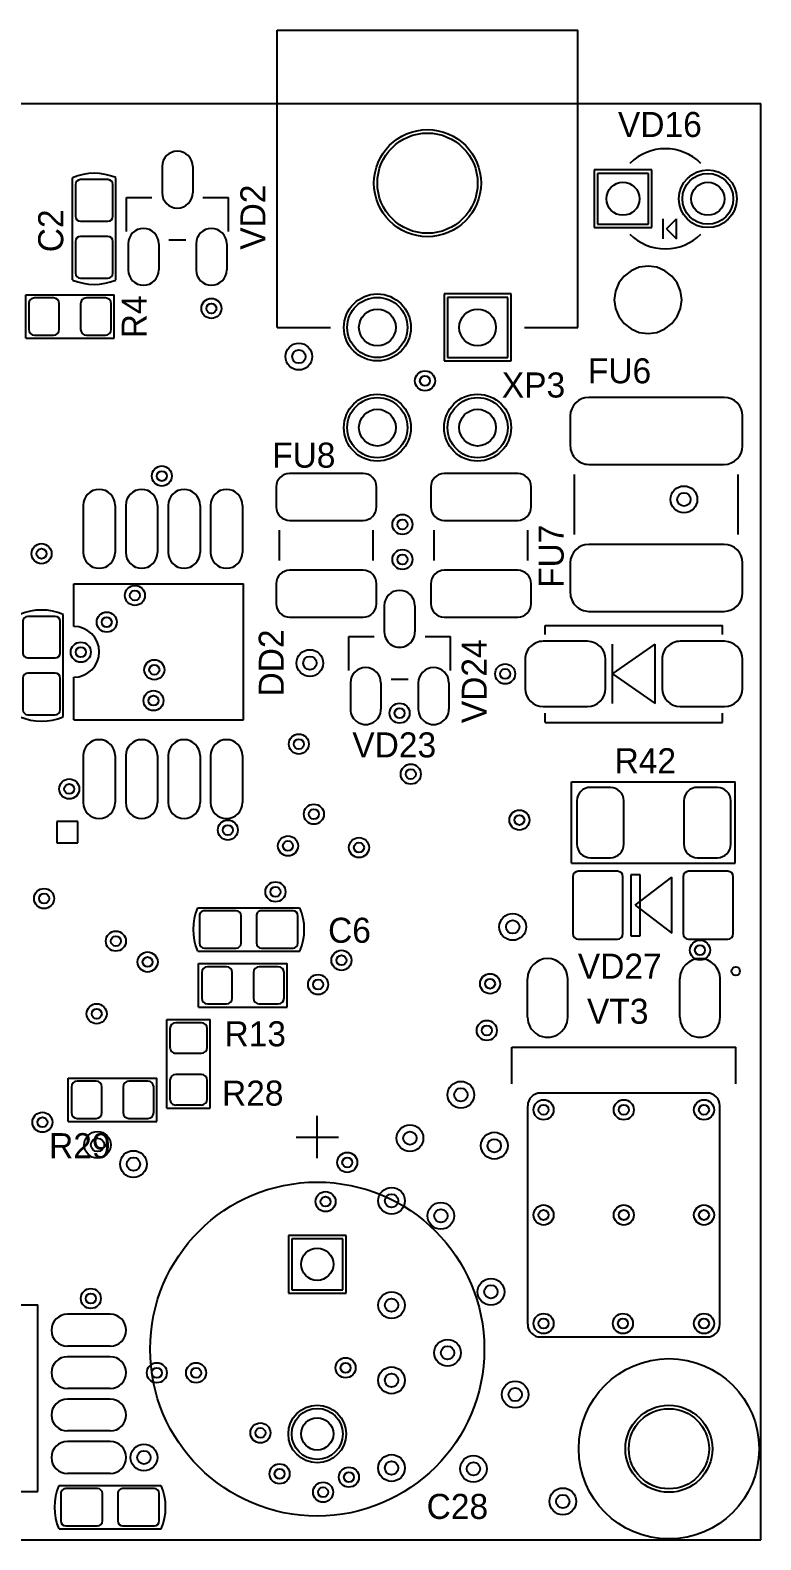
# Model space of a CAD drawing. Header units: millimetres. Extents: x 50.8 to 111.8, y 76.2 to 121.4.
# Drawn here: x 89.94 to 111.8, y 76.2 to 121.4 of the extents above; entities that cross this region are included whole.
import ezdxf

# ---------------------------------------------------------------- set-up
doc = ezdxf.new("R2010")
doc.units = ezdxf.units.MM
for name, color, linetype in [('KeepOutLayer', 6, 'Continuous'), ('MultiLayer', 9, 'Continuous'), ('TopOverlay', 2, 'Continuous'), ('TopSolder', 216, 'Continuous')]:
    doc.layers.add(name, color=color, linetype=linetype)

# ---------------------------------------------------------------- blocks, each defined once
blk = doc.blocks.new('RC0603_3M_1')
at = {"layer": 'TopOverlay'}
for p, q in [((-1.325, -0.65), (-1.325, 0.65)), ((-1.325, 0.65), (1.325, 0.65)), ((1.325, -0.65), (1.325, 0.65)), ((-1.325, -0.65), (1.325, -0.65))]:
    blk.add_line(p, q, dxfattribs=at)
at = {"layer": 'TopSolder'}
for p, q in [((-0.491, 0.557), (-1.059, 0.557)), ((1.059, 0.557), (0.491, 0.557)), ((-1.231, 0.384), (-1.231, -0.384)), ((-0.318, -0.384), (-0.318, 0.384)), ((0.318, 0.384), (0.318, -0.384)), ((1.231, -0.384), (1.231, 0.384)), ((-1.059, -0.557), (-0.491, -0.557)), ((0.491, -0.557), (1.059, -0.557))]:
    blk.add_line(p, q, dxfattribs=at)
for centre in [(-0.775, 0), (0.775, 0)]:
    blk.add_circle(centre, 0, dxfattribs=at)
for centre, start, end in [((-1.059, 0.384), 90, 180), ((-0.491, 0.384), 0, 90), ((0.491, 0.384), 90, 180), ((1.059, 0.384), 0, 90), ((-1.059, -0.384), 180, 270), ((-0.491, -0.384), 270, 0), ((0.491, -0.384), 180, 270), ((1.059, -0.384), 270, 0)]:
    blk.add_arc(centre, 0.173, start, end, dxfattribs=at)
blk = doc.blocks.new('RC0603_3M_2')
at = {"layer": 'TopOverlay'}
for p, q in [((-1.325, -0.65), (-1.325, 0.65)), ((1.325, 0.65), (-1.325, 0.65)), ((1.325, -0.65), (1.325, 0.65)), ((1.325, -0.65), (-1.325, -0.65))]:
    blk.add_line(p, q, dxfattribs=at)
at = {"layer": 'TopSolder'}
for p, q in [((-0.491, 0.557), (-1.059, 0.557)), ((1.059, 0.557), (0.491, 0.557)), ((-1.231, 0.384), (-1.231, -0.384)), ((-0.318, -0.384), (-0.318, 0.384)), ((0.318, 0.384), (0.318, -0.384)), ((1.231, -0.384), (1.231, 0.384)), ((-1.059, -0.557), (-0.491, -0.557)), ((0.491, -0.557), (1.059, -0.557))]:
    blk.add_line(p, q, dxfattribs=at)
for centre in [(-0.775, 0), (0.775, 0)]:
    blk.add_circle(centre, 0, dxfattribs=at)
for centre, start, end in [((-1.059, 0.384), 90, 180), ((-0.491, 0.384), 0, 90), ((0.491, 0.384), 90, 180), ((1.059, 0.384), 0, 90), ((-1.059, -0.384), 180, 270), ((-0.491, -0.384), 270, 0), ((0.491, -0.384), 180, 270), ((1.059, -0.384), 270, 0)]:
    blk.add_arc(centre, 0.173, start, end, dxfattribs=at)
blk = doc.blocks.new('CC0603_3M_4')
at = {"layer": 'TopOverlay'}
for p, q in [((-1.526, 0.65), (1.524, 0.65)), ((-1.524, -0.648), (1.524, -0.648))]:
    blk.add_line(p, q, dxfattribs=at)
for centre, start, end in [((0.013, 0), 157.2, 202.7), ((-0.013, 0), 337.3, 22.8)]:
    blk.add_arc(centre, 1.676, start, end, dxfattribs=at)
at = {"layer": 'TopSolder'}
for p, q in [((-0.376, 0.559), (-1.326, 0.559)), ((1.326, 0.559), (0.376, 0.559)), ((-1.473, 0.411), (-1.473, -0.411)), ((-0.229, -0.411), (-0.229, 0.411)), ((0.229, 0.411), (0.229, -0.411)), ((1.473, -0.411), (1.473, 0.411)), ((-1.326, -0.559), (-0.376, -0.559)), ((0.376, -0.559), (1.326, -0.559))]:
    blk.add_line(p, q, dxfattribs=at)
for centre in [(-0.851, 0), (0.851, 0)]:
    blk.add_circle(centre, 0, dxfattribs=at)
for centre, start, end in [((-1.326, 0.411), 90, 180), ((-0.376, 0.411), 0, 90), ((0.376, 0.411), 90, 180), ((1.326, 0.411), 0, 90), ((-1.326, -0.411), 180, 270), ((-0.376, -0.411), 270, 0), ((0.376, -0.411), 180, 270), ((1.326, -0.411), 270, 0)]:
    blk.add_arc(centre, 0.147, start, end, dxfattribs=at)
blk = doc.blocks.new('CC0603_3M_8')
at = {"layer": 'TopOverlay'}
for p, q in [((1.524, 0.65), (-1.526, 0.65)), ((1.524, -0.648), (-1.524, -0.648))]:
    blk.add_line(p, q, dxfattribs=at)
for centre, start, end in [((0.013, 0), 157.2, 202.7), ((-0.013, 0), 337.3, 22.8)]:
    blk.add_arc(centre, 1.676, start, end, dxfattribs=at)
at = {"layer": 'TopSolder'}
for p, q in [((-0.376, 0.559), (-1.326, 0.559)), ((1.326, 0.559), (0.376, 0.559)), ((-1.473, 0.411), (-1.473, -0.411)), ((-0.229, -0.411), (-0.229, 0.411)), ((0.229, 0.411), (0.229, -0.411)), ((1.473, -0.411), (1.473, 0.411)), ((-1.326, -0.559), (-0.376, -0.559)), ((0.376, -0.559), (1.326, -0.559))]:
    blk.add_line(p, q, dxfattribs=at)
for centre in [(-0.851, 0), (0.851, 0)]:
    blk.add_circle(centre, 0, dxfattribs=at)
for centre, start, end in [((-1.326, 0.411), 90, 180), ((-0.376, 0.411), 0, 90), ((0.376, 0.411), 90, 180), ((1.326, 0.411), 0, 90), ((-1.326, -0.411), 180, 270), ((-0.376, -0.411), 270, 0), ((0.376, -0.411), 180, 270), ((1.326, -0.411), 270, 0)]:
    blk.add_arc(centre, 0.147, start, end, dxfattribs=at)
blk = doc.blocks.new('CC0603_3M_18')
at = {"layer": 'TopOverlay'}
for p, q in [((-1.526, 0.65), (1.524, 0.65)), ((-1.524, -0.648), (1.524, -0.648))]:
    blk.add_line(p, q, dxfattribs=at)
for centre, start, end in [((0.013, 0), 157.2, 202.7), ((-0.013, 0), 337.3, 22.8)]:
    blk.add_arc(centre, 1.676, start, end, dxfattribs=at)
at = {"layer": 'TopSolder'}
for p, q in [((-0.376, 0.559), (-1.326, 0.559)), ((1.326, 0.559), (0.376, 0.559)), ((-1.473, 0.411), (-1.473, -0.411)), ((-0.229, -0.411), (-0.229, 0.411)), ((0.229, 0.411), (0.229, -0.411)), ((1.473, -0.411), (1.473, 0.411)), ((-1.326, -0.559), (-0.376, -0.559)), ((0.376, -0.559), (1.326, -0.559))]:
    blk.add_line(p, q, dxfattribs=at)
for centre in [(-0.851, 0), (0.851, 0)]:
    blk.add_circle(centre, 0, dxfattribs=at)
for centre, start, end in [((-1.326, 0.411), 90, 180), ((-0.376, 0.411), 0, 90), ((0.376, 0.411), 90, 180), ((1.326, 0.411), 0, 90), ((-1.326, -0.411), 180, 270), ((-0.376, -0.411), 270, 0), ((0.376, -0.411), 180, 270), ((1.326, -0.411), 270, 0)]:
    blk.add_arc(centre, 0.147, start, end, dxfattribs=at)
blk = doc.blocks.new('CC0603_3M_24')
at = {"layer": 'TopOverlay'}
for p, q in [((1.524, 0.65), (-1.526, 0.65)), ((1.524, -0.648), (-1.524, -0.648))]:
    blk.add_line(p, q, dxfattribs=at)
for centre, start, end in [((0.013, 0), 157.2, 202.7), ((-0.013, 0), 337.3, 22.8)]:
    blk.add_arc(centre, 1.676, start, end, dxfattribs=at)
at = {"layer": 'TopSolder'}
for p, q in [((-0.376, 0.559), (-1.326, 0.559)), ((1.326, 0.559), (0.376, 0.559)), ((-1.473, 0.411), (-1.473, -0.411)), ((-0.229, -0.411), (-0.229, 0.411)), ((0.229, 0.411), (0.229, -0.411)), ((1.473, -0.411), (1.473, 0.411)), ((-1.326, -0.559), (-0.376, -0.559)), ((0.376, -0.559), (1.326, -0.559))]:
    blk.add_line(p, q, dxfattribs=at)
for centre in [(-0.851, 0), (0.851, 0)]:
    blk.add_circle(centre, 0, dxfattribs=at)
for centre, start, end in [((-1.326, 0.411), 90, 180), ((-0.376, 0.411), 0, 90), ((0.376, 0.411), 90, 180), ((1.326, 0.411), 0, 90), ((-1.326, -0.411), 180, 270), ((-0.376, -0.411), 270, 0), ((0.376, -0.411), 180, 270), ((1.326, -0.411), 270, 0)]:
    blk.add_arc(centre, 0.147, start, end, dxfattribs=at)
blk = doc.blocks.new('CC16X10_CAP0_5_1__P________28')
at = {"layer": 'MultiLayer'}
for p, q in [((-0.762, 0.762), (-0.762, -0.762)), ((0.762, 0.762), (-0.762, 0.762)), ((0.762, -0.762), (0.762, 0.762)), ((-0.762, -0.762), (0.762, -0.762))]:
    blk.add_line(p, q, dxfattribs=at)
for centre, radius in [((0, 0), 0.4826), ((5.08, 0), 0.762), ((5.08, 0), 0.4826)]:
    blk.add_circle(centre, radius, dxfattribs=at)
at = {"layer": 'TopOverlay'}
for p, q in [((-3.81, -0.635), (-3.81, 0.635)), ((-3.175, 0), (-4.445, 0))]:
    blk.add_line(p, q, dxfattribs=at)
blk.add_circle((2.54, 0), 5, dxfattribs=at)
at = {"layer": 'TopSolder'}
for p, q in [((-0.8636, 0.8636), (-0.8636, -0.8636)), ((0.8636, 0.8636), (-0.8636, 0.8636)), ((0.8636, -0.8636), (0.8636, 0.8636)), ((-0.8636, -0.8636), (0.8636, -0.8636))]:
    blk.add_line(p, q, dxfattribs=at)
for centre, radius in [((0, 0), 0.4826), ((5.08, 0), 0.8636), ((5.08, 0), 0.4826)]:
    blk.add_circle(centre, radius, dxfattribs=at)
blk = doc.blocks.new('SO_8_32')
at = {"layer": 'TopOverlay'}
for p, q in [((-0.762, 3.556), (-0.762, 4.064)), ((4.826, 4.064), (-0.762, 4.064)), ((4.826, 1.524), (4.826, 4.064)), ((-0.762, 1.524), (-0.762, 2.032)), ((4.826, 1.524), (-0.762, 1.524)), ((-0.635, -1.27), (-1.27, -1.27)), ((-1.27, -1.27), (-1.27, -1.905)), ((-0.635, -1.905), (-0.635, -1.27)), ((-1.27, -1.905), (-0.635, -1.905))]:
    blk.add_line(p, q, dxfattribs=at)
blk.add_arc((-0.71, 2.79), 0.71, 270, 93.8997, dxfattribs=at)
at = {"layer": 'TopSolder'}
for p, q in [((-0.477, 6.229), (-0.477, 4.947)), ((0.477, 6.229), (0.477, 4.947)), ((0.793, 6.229), (0.793, 4.947)), ((1.747, 6.229), (1.747, 4.947)), ((2.063, 6.229), (2.063, 4.947)), ((3.017, 6.229), (3.017, 4.947)), ((3.333, 6.229), (3.333, 4.947)), ((4.287, 6.229), (4.287, 4.947)), ((-0.477, 0.641), (-0.477, -0.641)), ((0.477, 0.641), (0.477, -0.641)), ((0.793, 0.641), (0.793, -0.641)), ((1.747, 0.641), (1.747, -0.641)), ((2.063, 0.641), (2.063, -0.641)), ((3.017, 0.641), (3.017, -0.641)), ((3.333, 0.641), (3.333, -0.641)), ((4.287, 0.641), (4.287, -0.641))]:
    blk.add_line(p, q, dxfattribs=at)
for centre in [(0, 5.588), (1.27, 5.588), (2.54, 5.588), (3.81, 5.588), (0, 0), (1.27, 0), (2.54, 0), (3.81, 0)]:
    blk.add_circle(centre, 0, dxfattribs=at)
for centre, start, end in [((0, 6.229), 360, 180), ((1.27, 6.229), 360, 180), ((2.54, 6.229), 360, 180), ((3.81, 6.229), 360, 180), ((0, 4.947), 180, 360), ((1.27, 4.947), 180, 360), ((2.54, 4.947), 180, 360), ((3.81, 4.947), 180, 360), ((0, 0.641), 360, 180), ((1.27, 0.641), 360, 180), ((2.54, 0.641), 360, 180), ((3.81, 0.641), 360, 180), ((0, -0.641), 180, 360), ((1.27, -0.641), 180, 360), ((2.54, -0.641), 180, 360), ((3.81, -0.641), 180, 360)]:
    blk.add_arc(centre, 0.477, start, end, dxfattribs=at)
blk = doc.blocks.new('EIAJ_SO8_35')
at = {"layer": 'TopOverlay'}
for p, q in [((-1.905, 1.27), (-1.905, 0.635)), ((-1.27, 1.27), (-1.905, 1.27)), ((-1.27, 0.635), (-1.27, 1.27)), ((-1.905, 0.635), (-1.27, 0.635)), ((1.778, 0.762), (1.778, -4.318)), ((1.778, 0.762), (3.048, 0.762)), ((4.572, 0.762), (5.842, 0.762)), ((5.842, 0.762), (5.842, -4.318)), ((1.778, -4.318), (5.842, -4.318))]:
    blk.add_line(p, q, dxfattribs=at)
blk.add_arc((3.81, 0.762), 0.762, 180, 0, dxfattribs=at)
at = {"layer": 'TopSolder'}
for p, q in [((0.704, 0.477), (-0.704, 0.477)), ((8.197, 0.477), (6.789, 0.477)), ((0.704, -0.477), (-0.704, -0.477)), ((0.704, -0.793), (-0.704, -0.793)), ((8.197, -0.477), (6.789, -0.477)), ((8.197, -0.793), (6.789, -0.793)), ((0.704, -1.747), (-0.704, -1.747)), ((8.197, -1.747), (6.789, -1.747)), ((0.704, -2.063), (-0.704, -2.063)), ((8.197, -2.063), (6.789, -2.063)), ((0.704, -3.017), (-0.704, -3.017)), ((8.197, -3.017), (6.789, -3.017)), ((0.704, -3.333), (-0.704, -3.333)), ((8.197, -3.333), (6.789, -3.333)), ((0.704, -4.287), (-0.704, -4.287)), ((8.197, -4.287), (6.789, -4.287))]:
    blk.add_line(p, q, dxfattribs=at)
for centre in [(0, 0), (7.493, 0), (0, -1.27), (7.493, -1.27), (0, -2.54), (7.493, -2.54), (0, -3.81), (7.493, -3.81)]:
    blk.add_circle(centre, 0, dxfattribs=at)
for centre, start, end in [((-0.704, 0), 90, 270), ((0.704, 0), 270, 90), ((6.789, 0), 90, 270), ((8.197, 0), 270, 90), ((-0.704, -1.27), 90, 270), ((0.704, -1.27), 270, 90), ((6.789, -1.27), 90, 270), ((8.197, -1.27), 270, 90), ((-0.704, -2.54), 90, 270), ((0.704, -2.54), 270, 90), ((6.789, -2.54), 90, 270), ((8.197, -2.54), 270, 90), ((-0.704, -3.81), 90, 270), ((0.704, -3.81), 270, 90), ((6.789, -3.81), 90, 270), ((8.197, -3.81), 270, 90)]:
    blk.add_arc(centre, 0.477, start, end, dxfattribs=at)
blk = doc.blocks.new('MF_SMDF_41')
at = {"layer": 'TopOverlay'}
for p, q in [((0.9, 2.45), (-0.9, 2.45)), ((0.9, -2.45), (-0.9, -2.45))]:
    blk.add_line(p, q, dxfattribs=at)
at = {"layer": 'TopSolder'}
for p, q in [((-1.75, 2.577), (-2.65, 2.577)), ((2.65, 2.577), (1.75, 2.577)), ((-3.202, 2.025), (-3.202, -2.025)), ((-1.198, -2.025), (-1.198, 2.025)), ((1.198, 2.025), (1.198, -2.025)), ((3.202, -2.025), (3.202, 2.025)), ((-2.65, -2.577), (-1.75, -2.577)), ((1.75, -2.577), (2.65, -2.577))]:
    blk.add_line(p, q, dxfattribs=at)
for centre in [(-2.2, 0), (2.2, 0)]:
    blk.add_circle(centre, 0, dxfattribs=at)
for centre, start, end in [((-2.65, 2.025), 90, 180), ((-1.75, 2.025), 0, 90), ((1.75, 2.025), 90, 180), ((2.65, 2.025), 0, 90), ((-2.65, -2.025), 180, 270), ((-1.75, -2.025), 270, 0), ((1.75, -2.025), 180, 270), ((2.65, -2.025), 270, 0)]:
    blk.add_arc(centre, 0.552, start, end, dxfattribs=at)
blk = doc.blocks.new('RC1210_42')
at = {"layer": 'TopOverlay'}
for p, q in [((0.45, 1.4), (-0.45, 1.4)), ((0.45, -1.4), (-0.45, -1.4))]:
    blk.add_line(p, q, dxfattribs=at)
at = {"layer": 'TopSolder'}
for p, q in [((-1.15, 1.502), (-1.75, 1.502)), ((1.75, 1.502), (1.15, 1.502)), ((-2.152, 1.1), (-2.152, -1.1)), ((-0.748, -1.1), (-0.748, 1.1)), ((0.748, 1.1), (0.748, -1.1)), ((2.152, -1.1), (2.152, 1.1)), ((-1.75, -1.502), (-1.15, -1.502)), ((1.15, -1.502), (1.75, -1.502))]:
    blk.add_line(p, q, dxfattribs=at)
for centre in [(-1.45, 0), (1.45, 0)]:
    blk.add_circle(centre, 0, dxfattribs=at)
for centre, start, end in [((-1.75, 1.1), 90, 180), ((-1.15, 1.1), 0, 90), ((1.15, 1.1), 90, 180), ((1.75, 1.1), 0, 90), ((-1.75, -1.1), 180, 270), ((-1.15, -1.1), 270, 0), ((1.15, -1.1), 180, 270), ((1.75, -1.1), 270, 0)]:
    blk.add_arc(centre, 0.402, start, end, dxfattribs=at)
blk = doc.blocks.new('RC1210_43')
at = {"layer": 'TopOverlay'}
for p, q in [((0.45, 1.4), (-0.45, 1.4)), ((0.45, -1.4), (-0.45, -1.4))]:
    blk.add_line(p, q, dxfattribs=at)
at = {"layer": 'TopSolder'}
for p, q in [((-1.15, 1.502), (-1.75, 1.502)), ((1.75, 1.502), (1.15, 1.502)), ((-2.152, 1.1), (-2.152, -1.1)), ((-0.748, -1.1), (-0.748, 1.1)), ((0.748, 1.1), (0.748, -1.1)), ((2.152, -1.1), (2.152, 1.1)), ((-1.75, -1.502), (-1.15, -1.502)), ((1.15, -1.502), (1.75, -1.502))]:
    blk.add_line(p, q, dxfattribs=at)
for centre in [(-1.45, 0), (1.45, 0)]:
    blk.add_circle(centre, 0, dxfattribs=at)
for centre, start, end in [((-1.75, 1.1), 90, 180), ((-1.15, 1.1), 0, 90), ((1.15, 1.1), 90, 180), ((1.75, 1.1), 0, 90), ((-1.75, -1.1), 180, 270), ((-1.15, -1.1), 270, 0), ((1.15, -1.1), 180, 270), ((1.75, -1.1), 270, 0)]:
    blk.add_arc(centre, 0.402, start, end, dxfattribs=at)
blk = doc.blocks.new('RC0603_3M_50')
at = {"layer": 'TopOverlay'}
for p, q in [((1.325, 0.65), (-1.325, 0.65)), ((-1.325, 0.65), (-1.325, -0.65)), ((1.325, 0.65), (1.325, -0.65)), ((1.325, -0.65), (-1.325, -0.65))]:
    blk.add_line(p, q, dxfattribs=at)
at = {"layer": 'TopSolder'}
for p, q in [((-0.491, 0.557), (-1.059, 0.557)), ((1.059, 0.557), (0.491, 0.557)), ((-1.231, 0.384), (-1.231, -0.384)), ((-0.318, -0.384), (-0.318, 0.384)), ((0.318, 0.384), (0.318, -0.384)), ((1.231, -0.384), (1.231, 0.384)), ((-1.059, -0.557), (-0.491, -0.557)), ((0.491, -0.557), (1.059, -0.557))]:
    blk.add_line(p, q, dxfattribs=at)
for centre in [(-0.775, 0), (0.775, 0)]:
    blk.add_circle(centre, 0, dxfattribs=at)
for centre, start, end in [((-1.059, 0.384), 90, 180), ((-0.491, 0.384), 0, 90), ((0.491, 0.384), 90, 180), ((1.059, 0.384), 0, 90), ((-1.059, -0.384), 180, 270), ((-0.491, -0.384), 270, 0), ((0.491, -0.384), 180, 270), ((1.059, -0.384), 270, 0)]:
    blk.add_arc(centre, 0.173, start, end, dxfattribs=at)
blk = doc.blocks.new('RC0603_3M_59')
at = {"layer": 'TopOverlay'}
for p, q in [((-1.325, 0.65), (1.325, 0.65)), ((-1.325, -0.65), (-1.325, 0.65)), ((1.325, -0.65), (1.325, 0.65)), ((-1.325, -0.65), (1.325, -0.65))]:
    blk.add_line(p, q, dxfattribs=at)
at = {"layer": 'TopSolder'}
for p, q in [((-0.491, 0.557), (-1.059, 0.557)), ((1.059, 0.557), (0.491, 0.557)), ((-1.231, 0.384), (-1.231, -0.384)), ((-0.318, -0.384), (-0.318, 0.384)), ((0.318, 0.384), (0.318, -0.384)), ((1.231, -0.384), (1.231, 0.384)), ((-1.059, -0.557), (-0.491, -0.557)), ((0.491, -0.557), (1.059, -0.557))]:
    blk.add_line(p, q, dxfattribs=at)
for centre in [(-0.775, 0), (0.775, 0)]:
    blk.add_circle(centre, 0, dxfattribs=at)
for centre, start, end in [((-1.059, 0.384), 90, 180), ((-0.491, 0.384), 0, 90), ((0.491, 0.384), 90, 180), ((1.059, 0.384), 0, 90), ((-1.059, -0.384), 180, 270), ((-0.491, -0.384), 270, 0), ((0.491, -0.384), 180, 270), ((1.059, -0.384), 270, 0)]:
    blk.add_arc(centre, 0.173, start, end, dxfattribs=at)
blk = doc.blocks.new('RC1206_2M_84')
at = {"layer": 'TopOverlay'}
for p, q in [((-0.838, 1.219), (-0.838, -1.219)), ((4.064, 1.219), (-0.838, 1.219)), ((4.064, 1.219), (4.064, -1.219)), ((4.064, -1.219), (-0.838, -1.219))]:
    blk.add_line(p, q, dxfattribs=at)
at = {"layer": 'TopSolder'}
for p, q in [((0.3, 1.052), (-0.3, 1.052)), ((3.5, 1.052), (2.9, 1.052)), ((-0.702, 0.65), (-0.702, -0.65)), ((0.702, -0.65), (0.702, 0.65)), ((2.499, 0.65), (2.499, -0.65)), ((3.902, -0.65), (3.902, 0.65)), ((-0.3, -1.052), (0.3, -1.052)), ((2.9, -1.052), (3.5, -1.052))]:
    blk.add_line(p, q, dxfattribs=at)
for centre in [(0, 0), (3.2, 0)]:
    blk.add_circle(centre, 0, dxfattribs=at)
for centre, start, end in [((-0.3, 0.65), 90, 180), ((0.3, 0.65), 0, 90), ((2.9, 0.65), 90, 180), ((3.5, 0.65), 0, 90), ((-0.3, -0.65), 180, 270), ((0.3, -0.65), 270, 0), ((2.9, -0.65), 180, 270), ((3.5, -0.65), 270, 0)]:
    blk.add_arc(centre, 0.402, start, end, dxfattribs=at)
blk = doc.blocks.new('REPER1_2_86')
at = {"layer": 'TopSolder'}
for p, q in [((-0.261, 0.974), (-0.504, 0.873)), ((0, 1.009), (-0.261, 0.974)), ((0, 1.009), (0, 1.009)), ((0.261, 0.974), (0, 1.009)), ((0.504, 0.873), (0.261, 0.974)), ((-0.873, 0.504), (-0.974, 0.261)), ((-0.713, 0.713), (-0.873, 0.504)), ((-0.504, 0.873), (-0.713, 0.713)), ((0.713, 0.713), (0.504, 0.873)), ((0.873, 0.504), (0.713, 0.713)), ((0.974, 0.261), (0.873, 0.504)), ((-0.974, 0.261), (-1.009, 0)), ((-1.009, 0), (-0.974, -0.261)), ((1.009, 0), (0.974, 0.261)), ((0.974, -0.261), (1.009, 0)), ((-0.974, -0.261), (-0.873, -0.504)), ((0.873, -0.504), (0.974, -0.261)), ((-0.873, -0.504), (-0.713, -0.713)), ((-0.713, -0.713), (-0.504, -0.873)), ((-0.504, -0.873), (-0.261, -0.974)), ((0.261, -0.974), (0.504, -0.873)), ((0.504, -0.873), (0.713, -0.713)), ((0.713, -0.713), (0.873, -0.504)), ((-0.261, -0.974), (0, -1.009)), ((0, -1.009), (0.261, -0.974)), ((0, -1.009), (0, -1.009))]:
    blk.add_line(p, q, dxfattribs=at)
blk = doc.blocks.new('SOT_23_GSD__89')
at = {"layer": 'TopOverlay'}
for p, q in [((-0.508, 1.791), (0.254, 1.791)), ((-0.508, 0.775), (-0.508, 1.791)), ((1.778, 1.791), (2.54, 1.791)), ((2.54, 0.775), (2.54, 1.791)), ((0.762, 0.521), (1.27, 0.521))]:
    blk.add_line(p, q, dxfattribs=at)
at = {"layer": 'TopSolder'}
for p, q in [((0.558, 2.718), (0.558, 1.931)), ((1.474, 2.718), (1.474, 1.931)), ((-0.458, 0.406), (-0.458, -0.381)), ((0.458, 0.406), (0.458, -0.381)), ((1.574, 0.406), (1.574, -0.381)), ((2.49, 0.406), (2.49, -0.381))]:
    blk.add_line(p, q, dxfattribs=at)
for centre in [(1.016, 2.324), (0, 0.013), (2.032, 0.013)]:
    blk.add_circle(centre, 0, dxfattribs=at)
for centre, start, end in [((1.016, 2.718), 0, 180), ((1.016, 1.931), 180, 0), ((0, 0.406), 0, 180), ((2.032, 0.406), 0, 180), ((0, -0.381), 180, 0), ((2.032, -0.381), 180, 0)]:
    blk.add_arc(centre, 0.458, start, end, dxfattribs=at)
blk = doc.blocks.new('LED3_103')
at = {"layer": 'MultiLayer'}
for p, q in [((-0.762, 0.762), (-0.762, -0.762)), ((0.762, 0.762), (-0.762, 0.762)), ((0.762, -0.762), (0.762, 0.762)), ((-0.762, -0.762), (0.762, -0.762))]:
    blk.add_line(p, q, dxfattribs=at)
for centre, radius in [((0, 0), 0.495), ((2.54, 0), 0.762), ((2.54, 0), 0.495)]:
    blk.add_circle(centre, radius, dxfattribs=at)
at = {"layer": 'TopOverlay'}
for p, q in [((1.2, -1.2), (1.2, -0.6)), ((1.3, -0.9), (1.6, -0.6)), ((1.3, -0.9), (1.6, -1.2)), ((1.6, -1.2), (1.6, -0.6))]:
    blk.add_line(p, q, dxfattribs=at)
for start, end in [(45, 135), (225, 315)]:
    blk.add_arc((1.27, 0), 1.5, start, end, dxfattribs=at)
at = {"layer": 'TopSolder'}
for p, q in [((-0.864, 0.864), (-0.864, -0.864)), ((0.864, 0.864), (-0.864, 0.864)), ((0.864, -0.864), (0.864, 0.864)), ((-0.864, -0.864), (0.864, -0.864))]:
    blk.add_line(p, q, dxfattribs=at)
for centre, radius in [((0, 0), 0.495), ((2.54, 0), 0.864), ((2.54, 0), 0.495)]:
    blk.add_circle(centre, radius, dxfattribs=at)
blk = doc.blocks.new('SOT_23_123__110')
at = {"layer": 'TopOverlay'}
for p, q in [((-1.791, 1.778), (-1.791, 2.54)), ((-0.775, 2.54), (-1.791, 2.54)), ((-0.521, 0.762), (-0.521, 1.27)), ((-1.791, -0.508), (-1.791, 0.254)), ((-0.775, -0.508), (-1.791, -0.508))]:
    blk.add_line(p, q, dxfattribs=at)
at = {"layer": 'TopSolder'}
for p, q in [((-0.406, 2.49), (0.381, 2.49)), ((-2.718, 1.474), (-1.931, 1.474)), ((-0.406, 1.574), (0.381, 1.574)), ((-2.718, 0.558), (-1.931, 0.558)), ((-0.406, 0.458), (0.381, 0.458)), ((-0.406, -0.458), (0.381, -0.458))]:
    blk.add_line(p, q, dxfattribs=at)
for centre in [(-0.013, 2.032), (-2.324, 1.016), (-0.013, 0)]:
    blk.add_circle(centre, 0, dxfattribs=at)
for centre, start, end in [((-0.406, 2.032), 90, 270), ((0.381, 2.032), 270, 90), ((-2.718, 1.016), 90, 270), ((-1.931, 1.016), 270, 90), ((-0.406, 0), 90, 270), ((0.381, 0), 270, 90)]:
    blk.add_arc(centre, 0.458, start, end, dxfattribs=at)
blk = doc.blocks.new('SMA_111')
at = {"layer": 'TopOverlay'}
for p, q in [((-2.65, 1.45), (-2.65, 1.175)), ((2.65, 1.45), (-2.65, 1.45)), ((2.65, 1.45), (2.65, 1.175)), ((-0.635, 0.889), (-0.635, -0.889)), ((0.635, 0), (-0.635, 0.889)), ((0.635, 0.889), (0.635, -0.889)), ((0.635, 0), (-0.635, -0.889)), ((-2.65, -1.175), (-2.65, -1.45)), ((2.65, -1.175), (2.65, -1.45)), ((2.65, -1.45), (-2.65, -1.45))]:
    blk.add_line(p, q, dxfattribs=at)
at = {"layer": 'TopSolder'}
for p, q in [((-1.388, 0.977), (-2.713, 0.977)), ((2.713, 0.977), (1.388, 0.977)), ((-3.252, 0.437), (-3.252, -0.437)), ((-0.848, -0.437), (-0.848, 0.437)), ((0.848, 0.437), (0.848, -0.437)), ((3.252, -0.437), (3.252, 0.437)), ((-2.713, -0.977), (-1.388, -0.977)), ((1.388, -0.977), (2.713, -0.977))]:
    blk.add_line(p, q, dxfattribs=at)
for centre in [(-2.05, 0), (2.05, 0)]:
    blk.add_circle(centre, 0, dxfattribs=at)
for centre, start, end in [((-2.713, 0.437), 90, 180), ((-1.388, 0.437), 0, 90), ((1.388, 0.437), 90, 180), ((2.713, 0.437), 0, 90), ((-2.713, -0.437), 180, 270), ((-1.388, -0.437), 270, 0), ((1.388, -0.437), 180, 270), ((2.713, -0.437), 270, 0)]:
    blk.add_arc(centre, 0.539, start, end, dxfattribs=at)
blk = doc.blocks.new('SOD_80_114')
at = {"layer": 'TopOverlay'}
for p, q in [((-0.381, 0.914), (-0.66, 0.914)), ((-0.66, 0.914), (-0.66, -0.914)), ((-0.381, -0.914), (-0.381, 0.914)), ((-0.533, 0), (0.559, 0.838)), ((0.559, -0.838), (0.559, 0.838)), ((-0.533, 0), (0.559, -0.838)), ((-0.66, -0.914), (-0.381, -0.914))]:
    blk.add_line(p, q, dxfattribs=at)
at = {"layer": 'TopSolder'}
for p, q in [((-1.066, 1.017), (-2.236, 1.017)), ((2.236, 1.017), (1.066, 1.017)), ((-2.403, 0.85), (-2.403, -0.85)), ((-0.899, -0.85), (-0.899, 0.85)), ((0.899, 0.85), (0.899, -0.85)), ((2.403, -0.85), (2.403, 0.85)), ((-2.236, -1.017), (-1.066, -1.017)), ((1.066, -1.017), (2.236, -1.017))]:
    blk.add_line(p, q, dxfattribs=at)
for centre in [(-1.651, 0), (1.651, 0)]:
    blk.add_circle(centre, 0, dxfattribs=at)
for centre, start, end in [((-2.236, 0.85), 90, 180), ((-1.066, 0.85), 0, 90), ((1.066, 0.85), 90, 180), ((2.236, 0.85), 0, 90), ((-2.236, -0.85), 180, 270), ((-1.066, -0.85), 270, 0), ((1.066, -0.85), 180, 270), ((2.236, -0.85), 270, 0)]:
    blk.add_arc(centre, 0.167, start, end, dxfattribs=at)
blk = doc.blocks.new('MIF2X02PRP_118')
at = {"layer": 'MultiLayer'}
for p, q in [((0.9, 0.9), (-0.9, 0.9)), ((-0.9, 0.9), (-0.9, -0.9)), ((0.9, -0.9), (0.9, 0.9)), ((-0.9, -0.9), (0.9, -0.9))]:
    blk.add_line(p, q, dxfattribs=at)
for centre, radius in [((-3, 3), 0.9), ((0, 3), 0.9), ((-3, 3), 0.55), ((0, 3), 0.55), ((4.32, 1.5), 1.5), ((4.32, 1.5), 1.5), ((-3, 0), 0.9), ((-3, 0), 0.55), ((0, 0), 0.55)]:
    blk.add_circle(centre, radius, dxfattribs=at)
at = {"layer": 'TopOverlay'}
for p, q in [((0, 6), (0, 4.4)), ((0, 6), (8.9, 6)), ((8.9, 6), (8.9, -3)), ((0, -1.4), (0, -3)), ((0, -3), (8.9, -3))]:
    blk.add_line(p, q, dxfattribs=at)
at = {"layer": 'TopSolder'}
for p, q in [((1.002, 1.002), (-1.002, 1.002)), ((-1.002, 1.002), (-1.002, -1.002)), ((1.002, -1.002), (1.002, 1.002)), ((-1.002, -1.002), (1.002, -1.002))]:
    blk.add_line(p, q, dxfattribs=at)
for centre, radius in [((-3, 3), 1.002), ((0, 3), 1.002), ((-3, 3), 0.55), ((0, 3), 0.55), ((4.32, 1.5), 1.602), ((4.32, 1.5), 1.5), ((-3, 0), 1.002), ((-3, 0), 0.55), ((0, 0), 0.55)]:
    blk.add_circle(centre, radius, dxfattribs=at)
blk = doc.blocks.new('D_PAK_TO_252AA__123')
at = {"layer": 'TopOverlay'}
for p, q in [((-1.925, 3.35), (-3.025, 3.35)), ((-3.025, -3.35), (-3.025, 3.35)), ((-1.925, -3.35), (-3.025, -3.35))]:
    blk.add_line(p, q, dxfattribs=at)
blk.add_circle((-5.3, 3.35), 0.125, dxfattribs=at)
at = {"layer": 'TopSolder'}
for p, q in [((-3.925, 2.882), (-5.075, 2.882)), ((5.273, 2.877), (-1.272, 2.877)), ((-1.652, 2.497), (-1.652, -2.497)), ((5.652, -2.497), (5.652, 2.497)), ((-3.925, 1.678), (-5.075, 1.678)), ((-3.925, -1.678), (-5.075, -1.678)), ((-3.925, -2.882), (-5.075, -2.882)), ((-1.272, -2.877), (5.273, -2.877))]:
    blk.add_line(p, q, dxfattribs=at)
for centre in [(-4.5, 2.28), (2, 0), (-4.5, -2.28)]:
    blk.add_circle(centre, 0, dxfattribs=at)
for centre, radius, start, end in [((-5.075, 2.28), 0.602, 90, 270), ((-3.925, 2.28), 0.602, 270, 90), ((-1.272, 2.497), 0.379, 90, 180), ((5.273, 2.497), 0.379, 0, 90), ((-5.075, -2.28), 0.602, 90, 270), ((-3.925, -2.28), 0.602, 270, 90), ((-1.272, -2.497), 0.379, 180, 270), ((5.273, -2.497), 0.379, 270, 0)]:
    blk.add_arc(centre, radius, start, end, dxfattribs=at)

msp = doc.modelspace()

# ---------------------------------------------------------------- linework, layer by layer
at = {"layer": 'KeepOutLayer'}
for p, q in [((50.8, 119.2), (111.8, 119.2)), ((111.8, 76.2), (111.8, 119.2)), ((50.8, 76.2), (111.8, 76.2))]:
    msp.add_line(p, q, dxfattribs=at)
at = {"layer": 'MultiLayer'}
for centre, radius in [((95.357, 113.068), 0.3), ((95.357, 113.068), 0.15), ((97.975, 111.625), 0.4), ((97.975, 111.625), 0.2), ((101.75, 110.9), 0.3), ((101.75, 110.9), 0.15), ((93.875, 108.05), 0.3), ((93.875, 108.05), 0.15), ((109.5, 107.35), 0.4), ((109.5, 107.35), 0.2), ((101.075, 106.6), 0.3), ((101.075, 106.6), 0.15), ((90.275, 105.725), 0.3), ((90.275, 105.725), 0.15), ((101.075, 105.55), 0.3), ((101.075, 105.55), 0.15), ((93.07, 104.475), 0.3), ((93.07, 104.475), 0.15), ((92.225, 103.675), 0.3), ((92.225, 103.675), 0.15), ((91.45, 102.775), 0.3), ((91.45, 102.775), 0.15), ((98.305, 102.45), 0.4), ((98.305, 102.45), 0.2), ((93.65, 102.25), 0.3), ((93.65, 102.25), 0.15), ((104.15, 102.125), 0.3), ((104.15, 102.125), 0.15), ((93.625, 101.325), 0.3), ((93.625, 101.325), 0.15), ((100.991, 100.95), 0.3), ((100.991, 100.95), 0.15), ((97.975, 100.025), 0.3), ((97.975, 100.025), 0.15), ((101.325, 99.125), 0.3), ((101.325, 99.125), 0.15), ((91.104, 98.68), 0.3), ((91.104, 98.68), 0.15), ((98.425, 97.925), 0.3), ((95.85, 97.45), 0.3), ((98.425, 97.925), 0.15), ((104.575, 97.75), 0.3), ((104.575, 97.75), 0.15), ((95.85, 97.45), 0.15), ((97.65, 96.975), 0.3), ((99.775, 96.925), 0.3), ((97.65, 96.975), 0.15), ((99.775, 96.925), 0.15), ((97.275, 95.6), 0.3), ((90.35, 95.4), 0.3), ((90.35, 95.4), 0.15), ((97.275, 95.6), 0.15), ((104.375, 94.55), 0.4), ((104.375, 94.55), 0.2), ((92.5, 94.125), 0.3), ((92.5, 94.125), 0.15), ((109.98, 93.855), 0.3), ((93.45, 93.5), 0.3), ((93.45, 93.5), 0.15), ((99.25, 93.55), 0.3), ((99.25, 93.55), 0.15), ((109.98, 93.855), 0.15), ((98.55, 92.825), 0.3), ((103.697, 92.85), 0.3), ((98.55, 92.825), 0.15), ((103.697, 92.85), 0.15), ((91.925, 91.95), 0.3), ((91.925, 91.95), 0.15), ((103.6, 91.45), 0.3), ((103.6, 91.45), 0.15), ((102.825, 89.525), 0.4), ((102.825, 89.525), 0.2), ((105.3, 89.075), 0.3), ((105.3, 89.075), 0.15), ((107.7, 89.075), 0.3), ((107.7, 89.075), 0.15), ((110.1, 89.075), 0.3), ((110.1, 89.075), 0.15), ((90.3, 88.7), 0.3), ((90.3, 88.7), 0.15), ((101.3, 88.225), 0.4), ((91.95, 88.025), 0.4), ((91.95, 88.025), 0.2), ((101.3, 88.225), 0.2), ((103.825, 88), 0.4), ((103.825, 88), 0.2), ((93.025, 87.45), 0.4), ((99.425, 87.5), 0.3), ((93.025, 87.45), 0.2), ((99.425, 87.5), 0.15), ((98.775, 86.325), 0.3), ((98.775, 86.325), 0.15), ((100.75, 86.35), 0.4), ((100.75, 86.35), 0.2), ((102.225, 85.9), 0.4), ((102.225, 85.9), 0.2), ((105.3, 85.925), 0.3), ((105.3, 85.925), 0.15), ((107.7, 85.925), 0.3), ((107.7, 85.925), 0.15), ((110.1, 85.925), 0.3), ((110.1, 85.925), 0.15), ((91.75, 83.425), 0.3), ((100.75, 83.225), 0.4), ((103.725, 83.625), 0.4), ((103.725, 83.625), 0.2), ((91.75, 83.425), 0.15), ((100.75, 83.225), 0.2), ((105.3, 82.675), 0.3), ((105.3, 82.675), 0.15), ((107.675, 82.675), 0.3), ((107.675, 82.675), 0.15), ((110.1, 82.675), 0.3), ((110.1, 82.675), 0.15), ((102.425, 81.8), 0.4), ((102.425, 81.8), 0.2), ((93.725, 81.2), 0.3), ((94.9, 81.2), 0.3), ((99.375, 81.35), 0.3), ((99.375, 81.35), 0.15), ((100.75, 80.975), 0.4), ((93.725, 81.2), 0.15), ((94.9, 81.2), 0.15), ((100.75, 80.975), 0.2), ((104.45, 80.55), 0.4), ((104.45, 80.55), 0.2), ((109.05, 78.925), 1.2), ((109.05, 78.925), 1.2), ((96.825, 79.4), 0.3), ((96.825, 79.4), 0.15), ((93.34, 78.665), 0.4), ((93.34, 78.665), 0.2), ((100.75, 78.35), 0.4), ((103.2, 78.325), 0.4), ((97.4, 78.175), 0.3), ((97.4, 78.175), 0.15), ((99.475, 78.075), 0.3), ((99.475, 78.075), 0.15), ((100.75, 78.35), 0.2), ((103.2, 78.325), 0.2), ((98.7, 77.625), 0.3), ((98.7, 77.625), 0.15), ((105.875, 77.35), 0.4), ((105.875, 77.35), 0.2)]:
    msp.add_circle(centre, radius, dxfattribs=at)
at = {"layer": 'TopOverlay'}
msp.add_circle((109.05, 78.925), 2.7, dxfattribs=at)
at = {"layer": 'TopSolder'}
for radius in [1.302, 1.2]:
    msp.add_circle((109.05, 78.925), radius, dxfattribs=at)

# ---------------------------------------------------------------- block references
for name, p, rotation in [('MIF2X02PRP_118', (103.325, 112.498), 90), ('CC0603_3M_4', (91.85, 115.45), 90), ('REPER1_2_86', (108.425, 113.325), 90), ('RC0603_3M_50', (91.125, 112.825), 180), ('MF_SMDF_41', (108.675, 107.2), 270), ('RC1210_43', (98.8, 105.975), 270), ('RC1210_42', (103.425, 105.975), 270), ('EIAJ_SO8_35', (92, 98.975), 90), ('SOT_23_123__110', (99.975, 101.45), 270), ('CC0603_3M_18', (90.275, 102.375), 90), ('SMA_111', (108, 102.125), 180), ('RC1206_2M_84', (110.2, 97.675), 180), ('CC0603_3M_8', (96.475, 94.475), 180), ('D_PAK_TO_252AA__123', (107.7, 87.925), 270), ('RC0603_3M_2', (94.675, 90.45), 270), ('CC16X10_CAP0_5_1__P________28', (98.525, 84.45), 270), ('SO_8_32', (86.1, 82.475), 270), ('CC0603_3M_24', (92.325, 77.175), 180)]:
    msp.add_blockref(name, p, dxfattribs=dict(rotation=rotation))
for name, p in [('LED3_103', (107.675, 116.35)), ('SOT_23_GSD__89', (93.325, 114.6)), ('SOD_80_114', (108.575, 95.2)), ('RC0603_3M_59', (96.3, 92.8)), ('RC0603_3M_1', (92.4, 89.375))]:
    msp.add_blockref(name, p)

# ---------------------------------------------------------------- texts
at = {"layer": 'TopOverlay'}
for s, p in [('VD16', (107.525, 118.2)), ('FU6', (106.625, 110.825)), ('XP3', (104.05, 110.4)), ('FU8', (97.175, 108.3)), ('VD23', (99.575, 99.625)), ('R42', (107.425, 99.15)), ('C6', (98.85, 94.075)), ('VD27', (106.325, 93)), ('VT3', (106.6, 91.65)), ('R13', (95.75, 90.975)), ('R28', (95.675, 89.2)), ('R29', (90.5, 87.625)), ('C28', (101.8, 76.825))]:
    msp.add_text(s, height=0.75, dxfattribs=at).set_placement(p)
for s, p in [('VD2', (96.975, 114.825)), ('C2', (90.925, 114.75)), ('R4', (93.425, 112.175)), ('FU7', (105.9, 104.7)), ('DD2', (97.525, 101.45)), ('VD24', (103.6, 100.65))]:
    msp.add_text(s, height=0.75, rotation=90, dxfattribs=at).set_placement(p)

doc.saveas('drawing.dxf')
